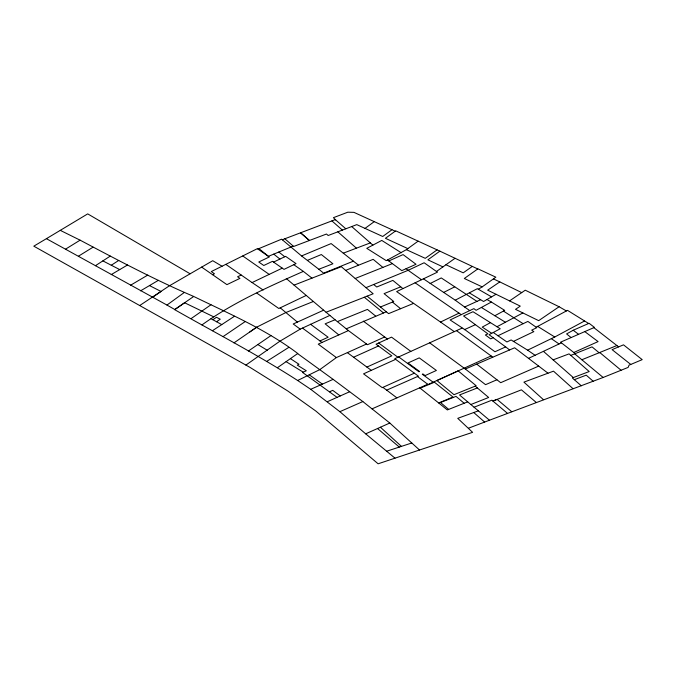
<?xml version="1.0" encoding="UTF-8"?>
<svg xmlns="http://www.w3.org/2000/svg" width="676" height="676" viewBox="0 0 676 676"><rect width="100%" height="100%" fill="white"/><g stroke="black" fill="none" stroke-linecap="round" stroke-linejoin="round"><path stroke-width="1.01" d="M365.015 228.395L374.267 221.635M395.207 231.209L391.987 229.73L382.709 236.49L356.793 224.626L328.173 235.501L326.491 234.023L293.629 246.478L284.841 238.772L282.365 239.803M478.371 410.847L457.745 418.343L472.6 432.336L378.112 463.795L315.878 411.076L288.027 391.15L250.061 367.414L33.8 246.174L46.407 238.679L166.964 305.062L184.396 292.404L193.716 296.46C229.274 313.816 266.006 329.465 297.761 353.489L277.456 367.685M366.544 344.008L336.378 357.579L319.892 369.569L297.643 380.495C258.046 354.959 216.134 333.251 175.177 309.954L174.611 309.676L193.497 296.612M401.274 252.756L381.771 240.428L366.772 248.337L386.266 260.657L406.377 249.664L418.131 241.146M477.755 268.955L439.873 251.142L427.883 259.829L442.924 266.893L455.066 258.283M437.093 249.858L425.255 258.333L406.377 249.664M436.468 271.473L442.924 266.893M472.296 266.395L463.212 272.842L445.957 264.73M482.174 286.877L495.846 277.177L477.924 268.837L464.319 278.487L482.174 286.877L478.304 289.227M191.08 318.633L211.013 304.732M249.824 331.941L256.846 327.091L285.88 312.532L313.368 301.479M233.964 342.884L256.846 327.091M201.947 324.928C233.068 302.578 268.448 286.835 303.355 271.38L311.974 278.149M212.881 319.731L216.447 317.289L220.258 319.199L216.54 321.734M139.695 305.544L169.389 285.813L212.729 260.699L222.083 266.251M248.362 351.038L270.949 335.6M521.72 292.607L499.801 281.9L487.658 290.173L520.258 306.118L515.526 309.346L538.671 320.661L559.094 306.743L566.387 310.952M509.569 300.888L525.26 290.198L559.094 306.743M152.311 297.448L161.074 291.483L149.481 285.576M223.046 336.623L245.16 321.599M245.903 365.082L279.881 341.219L300.212 329.136L329.871 315.422M212.374 330.75L234.513 316.233M95.417 265.702L110.306 256.077M111.295 265.237L118.739 260.429M267.121 361.128L288.821 347.354M65.665 249.081L80.106 240.166C114.455 258.367 148.847 276.661 184.396 292.404M78.484 256.17L93.06 247.179M46.407 238.679L87.711 213.878L190.057 273.755M111.244 274.6L127.553 264.975M130.62 285.204L147.799 275.064M140.591 290.832L158.37 280.329M423.387 278.799L455.235 300.178L477.349 288.677L491.553 296.874M496.049 294.28L483.577 301.488L469.685 293.105M575.234 353.616L560.565 342.174L594.441 327.387L589.083 323.297L573.214 330.234L566.598 333.927L571.119 337.569M494.84 315.734L504.727 310.394L491.368 302.037L476.098 310.309L473.868 308.636L450.115 319.951L464.708 329.533L494.967 351.748L505.656 346.898L509.603 349.948M490.455 322.646L482.233 327.1L491.705 333.31M536.144 327.201L567.502 310.352L588.652 323.491M493.277 332.474L506.915 341.971L511.14 339.952L527.618 350.16L554.751 337.003L584.596 320.965M505.656 346.898L493.142 337.73L490.675 338.87L485.368 334.975L487.895 333.834L463.575 315.988L472.997 311.72L496.987 326.736L522.878 312.937M430.105 283.548L441.259 277.929L476.977 301.386M443.574 292.463L454.728 286.835M528.514 358.356L561.435 342.85M454.306 331.62L396.651 291.593L437.448 272.158L424.139 262.761L408.16 270.307L406.048 268.727M440.482 322.08L459.021 313.123M212.56 274.676L214.453 273.763L211.292 271.575L257.353 248.667L269.276 256.973L258.764 262.009L263.775 265.499L272.479 261.333L284.005 269.369L296.029 263.615L285.602 256.348L273.577 262.102M282.255 268.152L252.08 282.568L225.843 264.384M497.967 335.735L527.871 321.43L536.82 327.666L531.682 330.125L533.846 331.629L513.312 341.464M306.236 295.429L278.825 308.501L256.838 293.13M241.222 275.048L237.58 276.763L239.929 278.385L226.925 284.638L201.625 267.088M290.426 358.635L298.969 364.271L297.305 365.108L306.304 370.761L302.611 372.476L337.07 397.37M455.235 300.178L464.632 307.022L480.628 299.713M462.012 328.122L394.759 358.711L418.393 376.143L386.689 390.153L382.903 387.365M417.506 376.549L428.06 384.509L491.122 355.948L492.745 357.207M323.643 310.183L293.207 323.981L300.212 329.136M302.502 328.097L319.951 340.932L328.139 337.223L310.461 324.218M464.327 329.702L475.405 324.683M346.256 328.823L386.326 311.788M387.449 338.997L384.678 336.969L367.49 344.709L348.419 330.581L318.252 344.152L336.378 357.579M347.363 352.635L353.573 357.232L378.492 345.985M297.643 380.495L310.723 389.3L333.116 379.354L362.843 401.561L389.798 423.024L419.517 450.005M366.891 367.076L391.818 355.829L376.059 344.194L391.539 337.13L410.814 351.368M395.646 359.353L363.544 373.845L382.253 387.661L414.354 373.169M329.533 391.793L332.744 390.348L340.248 395.942L349.661 391.734M310.723 389.3L339.876 411.676L365.674 433.831L389.798 423.024M573.856 352.475L598.091 341.591L584.782 331.603M388.827 260.953L403.065 254.599L416.027 264.274L401.789 270.628L387.542 259.99M327.421 401.679L340.248 395.942M339.876 411.676L362.843 401.561M372.02 408.87L427.731 384.264M538.688 366.105L500.696 382.684L476.69 364.127M429.632 342.825L465.316 369.028L514.63 347.777L547.999 373.194M496.928 379.768L485.554 384.669L465.316 369.028M616.918 345.537L581.85 359.75M257.877 249.038L281.596 239.177L301.564 255.942L331.139 243.58L358.542 265.212M307.58 260.294L321.345 254.539L332.913 263.767L318.818 269.251L301.564 255.942M420.151 388.176L434.423 382.219L452.954 397.006L438.69 402.964L419.686 387.821M293.198 246.106L268.473 256.305L258.891 248.616M630.784 364.449L612.084 349.636L623.5 344.836L642.2 359.64L629.026 365.184L628.131 367.406L603.153 377.47L489.483 420.21L467.699 401.857L447.326 409.935L438.69 402.964M365.978 287.663L408.312 270.231M400.724 286.818L384.078 293.637L393.778 301.538L380.444 307.005M348.419 330.581L335.059 319.756L325.139 323.829L338.811 334.899M413.602 303.38L388.582 313.63L367.102 296.147M337.383 321.607L367.44 309.405L375.729 316.14M318.818 269.251L323.643 273.163L353.404 261.156M570.798 355.39L592.049 346.881L599.181 352.804L599.806 352.559L621.075 370.245M345.647 270.375L373.186 259.347L382.878 267.409M355.196 278.495L392.376 263.606M470.859 404.518L488.655 397.48L477.34 387.94L459.536 394.97L467.699 401.857M474.079 407.231L491.875 400.184L507.49 413.349M286.278 278.512L326.06 312.236L373.16 293.773L341.321 266.699L294.085 285.128M468.527 428.187L489.483 420.21M343.29 253.17L370.338 242.895L372.873 245.118M284.841 238.772L335.321 219.599L345.808 228.801M574.321 379.675L586.236 375.155L593.215 381.289M553.129 359.86L569.074 353.878L589.202 371.538L572.344 377.943L581.309 385.81M386.638 451.23L411.777 442.983M391.987 229.73L353.962 212.365L347.794 212.205L333.412 217.672L335.668 219.945M439.873 251.142L395.714 230.837L385.421 238.298L407.839 248.616M493.421 278.901L499.801 281.9M213.734 316.841L184.599 302.764L174.805 309.54L166.964 305.062M60.274 230.355L80.106 240.166M102.862 260.885L119.728 269.597M211.005 318.709L221.762 324.598M486.99 299.51L491.368 302.037M257.843 344.557L267.316 350.295M481.38 307.453L505.411 322.241M286.1 361.66L303.237 372.18M537.665 326.39L554.751 337.003M496.987 326.736L500.232 328.764L489.078 334.713L493.142 337.73M503.417 311.087L523.148 323.694M252.08 282.568L263.141 290.004M297.609 353.599L333.116 379.354M551.337 338.659L558.976 343.915M527.618 350.16L535.257 355.407M415.081 282.788L461.235 314.653M293.773 264.696L303.355 271.38M242.794 256.001L269.2 274.397M464.632 307.022L469.744 310.605M408.16 270.307L421.469 279.703M309.228 374.808L322.469 384.154M491.122 355.948L456.461 330.64M398.688 356.911L418.943 371.775L419.576 371.487L407.991 362.978L419.247 357.874L436.392 370.456L425.136 375.569L422.914 373.938L422.272 374.225L433.189 382.244M378.653 343.011L397.936 357.258M353.573 357.232L371.31 370.338M363.316 321.142L384.678 336.969M319.951 340.932L322.013 342.462M386.689 390.153L396.922 397.877M593.849 327.64L618.625 346.889M573.214 330.234L578.563 334.316M278.825 252.004L284.748 256.753M273.738 254.117L279.915 259.069M402.913 288.601L392.849 280.405L376.743 287.004L373.684 284.511M392.452 302.087L400.589 308.712M364.296 297.246L383.486 312.954M574.718 353.827L603.153 377.47M280.219 307.834L297.389 322.08M365.674 433.831L395.004 458.167M326.06 312.236L335.059 319.756M511.757 411.743L497.08 399.372L492.88 401.037L521.424 389.832L536.237 402.431M475.194 386.131L477.34 387.94M464.158 403.259L455.996 396.373L440.49 402.499L448.653 409.386M377.521 428.525L399.296 447.073M309.414 240.487L300.592 232.797L309.447 240.521M543.504 351.41L573.316 377.58M351.714 226.553L370.338 242.895M331.908 220.9L342.386 230.094M473.724 412.512L484.633 422.061M337.831 231.826L356.446 248.185M573.02 388.683L553.509 371.158L523.917 382.134L543.428 399.66M380.419 427.232L401.434 446.371M458.193 370.896L436.882 380.554L453.993 394.691L476.166 385.743L458.193 370.896"/></g></svg>
